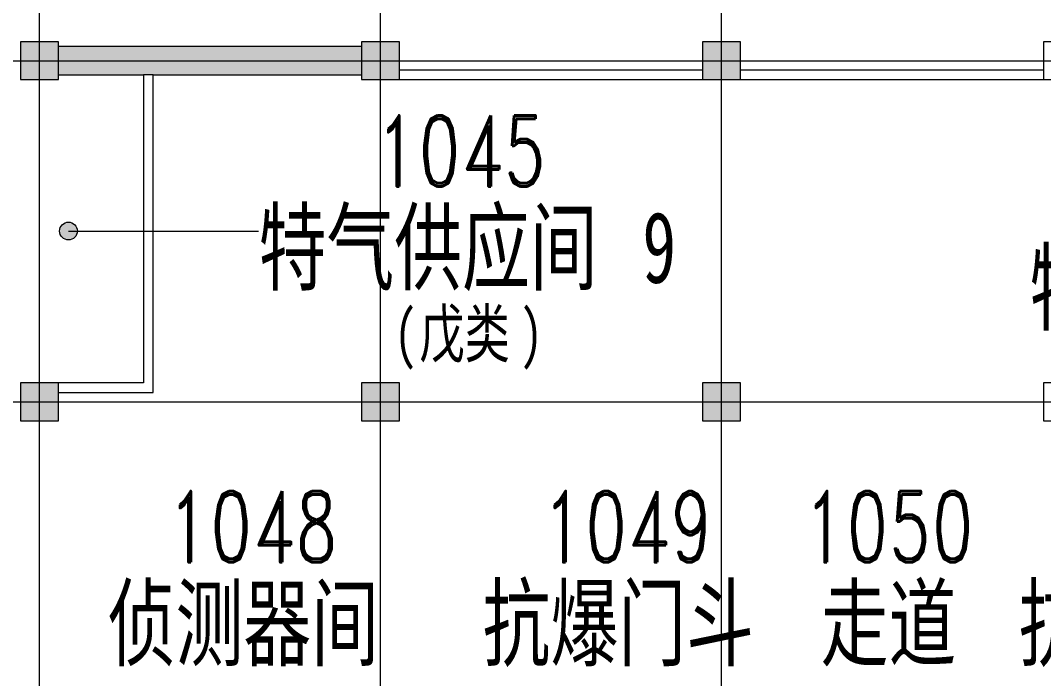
# Model space of a CAD drawing. Header units: millimetres. Extents: x -76632 to 443185, y -33181 to 192400.
# Drawn here: x 194000 to 215600, y 8562 to 22449 of the extents above; entities that cross this region are included whole.
import ezdxf

# ---------------------------------------------------------------- set-up
doc = ezdxf.new("R2010")
doc.units = ezdxf.units.MM
doc.linetypes.add('轴网线', pattern=[22.04, 18.38, -1.83, 0, -1.83])
doc.layers.get('0').update_dxf_attribs({"color": 8})
doc.layers.get('Defpoints').update_dxf_attribs({"color": 8})
for name, color, linetype, lineweight in [('A-ANNO-DIMS', 8, 'Continuous', 9), ('A-AREA-IDEN', 8, 'Continuous', 9), ('A-WALL', 8, 'Continuous', 5), ('A-WALL-PATT', 8, 'Continuous', 9), ('S-COLS', 8, 'Continuous', 5), ('S-GRID', 8, 'Continuous', 9)]:
    doc.layers.add(name, color=color, linetype=linetype, lineweight=lineweight)
doc.styles.add('RomanD', font='romand__.ttf', dxfattribs={"width": 0.7, "height": 1500})
doc.styles.add('RomanD_6', font='romand__.ttf', dxfattribs={"width": 0.65, "height": 350})
doc.styles.add('仿宋_2', font='simfang.ttf', dxfattribs={"width": 0.7, "height": 1500})
doc.styles.add('仿宋_7', font='simfang.ttf', dxfattribs={"width": 0.7, "height": 1000})
doc.dimstyles.new('0_5', dxfattribs={"dimscale": 304.8, "dimtxt": 351.251157, "dimasz": 0, "dimexe": 0.82021, "dimexo": 0.0625, "dimgap": 0, "dimtad": 1, "dimdec": 0, "dimzin": 0, "dimdsep": 46, "dimtxsty": 'RomanD_6', "dimblk1": 'NONE', "dimblk2": 'NONE', "dimsah": 1, "dimcen": 0.09, "dimazin": 0, "dimtfac": 1, "dimtdec": 4, "dimtix": 1, "dimtmove": 0, "dimatfit": 3, "dimfxl": 0.82021, "dimfxlon": 1, "dimtvp": 1, "dimtolj": 1, "dimtzin": 0, "dimlwd": 18, "dimlwe": 18, "dimarcsym": 2})

# ---------------------------------------------------------------- blocks, each defined once
blk = doc.blocks.new('X-ST-F3-01-C-001_HLP2_rvt-1-LAY-1F-1_500-A')
at = {"layer": 'S-COLS', "true_color": 0x808080}
for points in [[(194800, 21200), (194800, 22000), (194000, 22000), (194000, 21200), (194700, 21200)], [(201600, 21200), (202000, 21203), (202000, 22000), (201200, 22000), (201200, 21200)], [(208400, 21200), (209200, 21200), (209200, 22000), (208400, 22000), (208400, 21247)], [(194800, 14000), (194800, 14800), (194000, 14800), (194000, 14000)], [(202000, 14000), (202000, 14800), (201200, 14800), (201200, 14000), (201600, 14000)], [(209200, 14000), (209200, 14800), (208400, 14800), (208400, 14000)]]:
    blk.add_hatch(color=8, dxfattribs=at).paths.add_polyline_path(points, flags=0)
at = {"layer": 'S-COLS', "color": 7, "lineweight": 9}
for p, q in [((194800, 22000), (194000, 22000)), ((194000, 22000), (194000, 21200)), ((194800, 21200), (194800, 22000)), ((202000, 22000), (201200, 22000)), ((201200, 22000), (201200, 21200)), ((202000, 21200), (202000, 22000)), ((209200, 22000), (208400, 22000)), ((208400, 22000), (208400, 21200)), ((209200, 21200), (209200, 22000)), ((216400, 22000), (215600, 22000)), ((215600, 22000), (215600, 21200)), ((194000, 21200), (194800, 21200)), ((201200, 21200), (202000, 21200)), ((208400, 21200), (209200, 21200)), ((215600, 21200), (216400, 21200)), ((194800, 14800), (194000, 14800)), ((194000, 14800), (194000, 14000)), ((194800, 14000), (194800, 14800)), ((202000, 14800), (201200, 14800)), ((201200, 14800), (201200, 14000)), ((202000, 14000), (202000, 14800)), ((209200, 14800), (208400, 14800)), ((208400, 14800), (208400, 14000)), ((209200, 14000), (209200, 14800)), ((216400, 14800), (215600, 14800)), ((215600, 14800), (215600, 14000)), ((194000, 14000), (194800, 14000)), ((201200, 14000), (202000, 14000)), ((208400, 14000), (209200, 14000)), ((215600, 14000), (216400, 14000))]:
    blk.add_line(p, q, dxfattribs=at)
blk = doc.blocks.new('*D1431')
at = {"layer": 'A-ANNO-DIMS', "color": 0, "lineweight": 18, "transparency": 16777216}
for p, q in [((19261, 131300), (19742, 131300)), ((19492, 130200), (19492, 131300)), ((19261, 130200), (19742, 130200)), ((259200, 4470), (259200, 4951)), ((264000, 4470), (264000, 4951)), ((259200, 4701), (264000, 4701))]:
    blk.add_line(p, q, dxfattribs=at)
at = {"layer": 'Defpoints', "color": 0, "transparency": 16777216}
for p in [(19242, 131300), (19492, 131300), (19242, 130200), (264000, 4701), (259200, 4451), (264000, 4451)]:
    blk.add_point(p, dxfattribs=at)
at = {"layer": 'A-ANNO-DIMS', "color": 0, "lineweight": 18, "transparency": 16777216, "insert": (19317, 130750), "char_height": 350, "width": 972.7, "attachment_point": 5, "rotation": 90, "style": 'RomanD_6'}
blk.add_mtext('\\A1;1100', dxfattribs=at)
at = {"layer": 'A-ANNO-DIMS', "color": 0, "lineweight": 18, "transparency": 16777216, "insert": (261600, 4876), "char_height": 350, "width": 972.7, "attachment_point": 5, "style": 'RomanD_6'}
blk.add_mtext('\\A1;4800', dxfattribs=at)
blk = doc.blocks.new('_None')
blk = doc.blocks.new('*D1432')
at = {"layer": 'A-ANNO-DIMS', "color": 0, "lineweight": 18, "transparency": 16777216}
for p, q in [((19261, 133750), (19742, 133750)), ((19492, 131300), (19492, 133750)), ((19261, 131300), (19742, 131300)), ((260638, 2650), (261119, 2650)), ((260869, 1700), (260869, 2650)), ((261100, 1700), (260619, 1700))]:
    blk.add_line(p, q, dxfattribs=at)
at = {"layer": 'Defpoints', "color": 0, "transparency": 16777216}
for p in [(19242, 133750), (19492, 133750), (19242, 131300), (260619, 2650), (260869, 2650), (261119, 1700)]:
    blk.add_point(p, dxfattribs=at)
at = {"layer": 'A-ANNO-DIMS', "color": 0, "lineweight": 18, "transparency": 16777216, "char_height": 350, "attachment_point": 5, "rotation": 90, "style": 'RomanD_6'}
for s, insert, width in [('\\A1;2450', (19317, 132525), 972.7), ('\\A1;950', (260694, 2175), 729.52)]:
    blk.add_mtext(s, dxfattribs=dict(at, insert=insert, width=width))

msp = doc.modelspace()

# ---------------------------------------------------------------- hatches: boundary and pattern name
at = {"layer": 'A-AREA-IDEN', "lineweight": 18, "transparency": 33554687}
h = msp.add_hatch(color=256, dxfattribs=at)
edge = h.paths.add_edge_path(flags=0)
edge.add_arc((195013.6, 18005.6), 187.5, 0, 360)
at = {"layer": 'A-WALL-PATT', "lineweight": 5, "transparency": 33554687}
msp.add_hatch(color=256, dxfattribs=at).paths.add_polyline_path([(196800, 21300), (201200, 21300), (201200, 21900), (194800, 21900), (194800, 21300), (196600, 21300)], flags=0)

# ---------------------------------------------------------------- linework, layer by layer
at = {"layer": 'A-AREA-IDEN', "lineweight": 18, "transparency": 33554687}
msp.add_line((195013.6, 18005.6), (199026.6, 18005.6), dxfattribs=at)
msp.add_circle((195013.6, 18005.6), 187.5, dxfattribs=at)
at = {"layer": 'A-WALL', "lineweight": 9, "transparency": 33554687}
for p, q in [((201200, 21900), (194800, 21900)), ((208400, 21400), (202000, 21400)), ((215600, 21400), (209200, 21400)), ((194800, 21300), (196600, 21300)), ((196600, 21300), (196600, 14800)), ((196800, 21300), (201200, 21300)), ((196800, 14600), (196800, 21300)), ((202000, 21200), (208400, 21200)), ((209200, 21200), (215600, 21200)), ((196600, 14800), (194800, 14800)), ((194800, 14600), (196800, 14600))]:
    msp.add_line(p, q, dxfattribs=at)
at = {"layer": 'A-WALL', "transparency": 33554687}
msp.add_line((196800, 21300), (196600, 21300), dxfattribs=at)
at = {"layer": 'S-GRID', "linetype": '轴网线', "transparency": 33554687}
for p, q in [((194400, -17706.2), (194400, 174400)), ((201600, -17706.2), (201600, 174400)), ((208800, -17706.2), (208800, 174400)), ((-16000, 21600), (308800, 21600)), ((-16000, 14400), (308800, 14400))]:
    msp.add_line(p, q, dxfattribs=at)

# ---------------------------------------------------------------- block references
at = {"lineweight": 5, "transparency": 33554687}
msp.add_blockref('X-ST-F3-01-C-001_HLP2_rvt-1-LAY-1F-1_500-A', (0, 0), dxfattribs=at)

# ---------------------------------------------------------------- texts
at = {"layer": 'A-AREA-IDEN', "transparency": 33554687, "attachment_point": 1}
for s, insert, char_height, width, style in [('1045', (201498.1, 20447.2), 1500, 4826.159, 'RomanD'), ('特气供应间', (199026.6, 18413), 1500, 9820.672, '仿宋_2'), ('\\f仿宋|b0|i0|c134|p49|;\\W.7;9', (207129.5, 18413), 1500, 982.067, '仿宋_2'), ('特气供应间', (215299.1, 17567.8), 1500, 9820.672, '仿宋_2'), ('\\f仿宋|b0|i0|c134|p49|;\\W.7;(', (201890.1, 16343), 1000, 645.358, '仿宋_7'), ('戊类', (202422.6, 16343), 1000, 2581.434, '仿宋_7'), ('\\f仿宋|b0|i0|c134|p49|;\\W.7;)', (204552.5, 16343), 1000, 645.358, '仿宋_7'), ('1048', (197098.7, 12517), 1500, 4826.159, 'RomanD'), ('1049', (205014.3, 12517), 1500, 4826.159, 'RomanD'), ('1050', (210531.3, 12517), 1500, 4826.159, 'RomanD'), ('侦测器间', (195841.7, 10482.8), 1500, 7856.537, '仿宋_2'), ('抗爆门斗', (203757.3, 10482.8), 1500, 7856.537, '仿宋_2'), ('走道', (210894.8, 10482.8), 1500, 3928.269, '仿宋_2'), ('抗爆门斗', (215075.8, 10482.8), 1500, 7856.537, '仿宋_2')]:
    msp.add_mtext(s, dxfattribs=dict(at, insert=insert, char_height=char_height, width=width, style=style))

# ---------------------------------------------------------------- dimensions: what is measured, and where the dimension line sits
at = {"layer": 'A-ANNO-DIMS', "lineweight": 18, "transparency": 33554687}
for base, p1, p2, override, picture, middle in [((19492.1, 133750), (19242.1, 131300), (19242.1, 133750), {"dimpost": '<>', "dimfxl": 2450}, '*D1432', (19317.1, 132525)), ((19492.1, 131300), (19242.1, 130200), (19242.1, 131300), {"dimpost": '<>', "dimfxl": 1100}, '*D1431', (19317.1, 130750))]:
    dim = msp.add_linear_dim(base=base, p1=p1, p2=p2, angle=90, dimstyle='0_5', override=override, dxfattribs=at)
    dim.commit()
    dim.dimension.update_dxf_attribs({"geometry": picture, "text_midpoint": middle})

doc.saveas('drawing.dxf')
